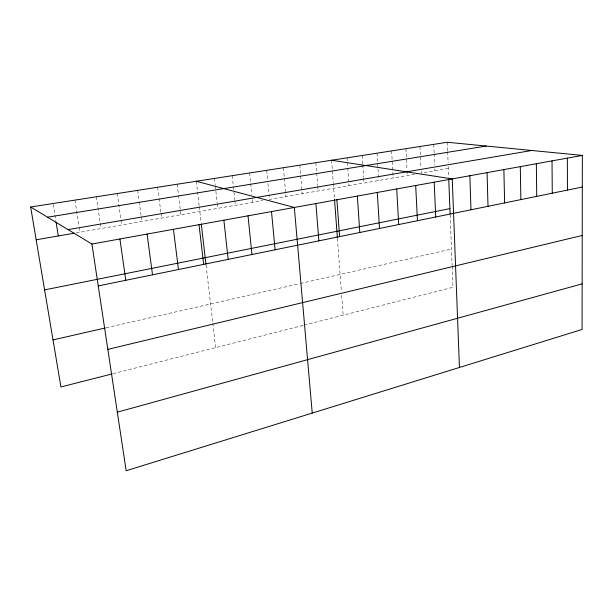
<?xml version="1.0" encoding="UTF-8"?>
<svg xmlns="http://www.w3.org/2000/svg" width="613" height="613" viewBox="0 0 613 613"><rect width="100%" height="100%" fill="white"/><g stroke="black" fill="none" stroke-linecap="round" stroke-linejoin="round"><path stroke-width="0.46" stroke-dasharray="3.06 2.3" d="M113.053 373.7L303.083 325.388M303.987 325.158L452.976 287.282L452.164 266.433M106.133 327.779L299.428 283.696M300.355 283.49L451.482 249.024M76.158 232.871L262.885 200.535M414.74 174.245L269.444 199.401L269.007 194.712M448.318 168.429L421.238 173.119L421.146 171.219M53.216 204.436L55.906 221.124M74.962 200.106L79.046 226.549M79.192 227.492L79.92 232.22M96.356 196.781L101.045 228.557M117.252 193.539L121.688 224.986M137.687 190.359L139.082 200.735M139.212 201.685L141.113 215.83M141.243 216.772L141.879 221.492M157.664 187.256L158.982 197.532M159.096 198.466L160.897 212.466M161.02 213.401L161.617 218.075M177.195 184.222L178.437 194.39M178.552 195.317L180.927 214.726M196.306 181.256L199.156 205.792M199.271 206.734L201.202 223.354M206.045 265.015L212.711 322.285M212.811 323.197L215.653 347.617M214.458 178.437L215.178 184.98M215.286 185.915L217.148 202.742M217.247 203.677L217.768 208.351M232.227 175.67L233.3 185.862M233.4 186.789L234.764 199.746M234.863 200.673L235.346 205.301M249.644 172.966L251.813 194.75M252.288 199.478L252.571 202.321M266.701 170.314L267.582 179.701M267.942 183.456L268.915 193.769M283.413 167.724L285.987 196.535M299.795 165.173L302.201 193.731M315.856 162.683L316.599 172.115M316.676 173.058L317.649 185.318M317.726 186.26L318.101 190.98M331.595 160.238L333.273 182.666M333.342 183.601L334.43 198.221M337.434 238.534L341.395 291.757M341.671 295.382L343.142 315.205M347.035 157.84L347.295 161.541M347.364 162.468L347.686 167.104M347.747 168.023L348.981 185.632M362.183 155.48L362.743 164.031M362.804 164.981L363.609 177.333M363.67 178.283L363.976 183.034M377.041 153.173L378.696 180.483M391.623 150.913L393.14 177.985M405.929 148.683L407.032 169.977M407.078 170.904L407.316 175.525M419.974 146.507L420.962 167.418M433.759 144.362L434.127 152.844M434.165 153.786L434.655 165.096M434.816 168.866L434.901 170.751M447.298 142.262L447.628 150.668M447.659 151.603L448.103 162.82M448.249 166.56L448.67 177.433M450.141 214.964L452.126 265.521"/><path stroke-width="0.92" d="M30.65 206.995L447.298 142.262L582.35 155.411L582.074 329.465L126.171 470.738L91.912 244.035L30.65 206.995L60.925 386.949L112.141 373.93M117.321 412.174L582.143 283.865M107.834 349.379L582.22 235.469M53.009 339.901L105.214 327.993M98.241 285.911L582.296 187.057M44.596 289.888L449.896 208.627M91.912 244.035L582.35 155.411M36.167 239.79L74.28 233.193M68.051 229.607L531.755 150.484M47.53 217.201L486.224 146.047M331.595 160.238L452.248 178.919L459.436 367.463M196.306 181.256L294.324 207.462L312.232 413.085M56.059 222.052L58.296 235.959M119.918 238.978L125.788 280.287M147.074 234.066L152.514 274.823M173.433 229.308L178.467 269.528M201.309 224.266L205.937 264.103M199.018 224.68L203.662 264.379M223.875 220.19L228.151 259.383M248.02 215.83L251.951 254.518M271.498 211.585L275.099 249.79M315.887 203.562L318.883 240.855M336.889 199.769L339.61 236.618M334.499 199.125L337.365 237.629M357.348 196.068L359.808 232.496M377.294 192.467L379.501 228.473M396.734 188.95L398.703 224.55M415.698 185.524L417.438 220.726M434.196 182.184L435.72 216.994M448.747 179.234L450.111 214.06M469.872 175.739L470.983 209.792M487.074 172.628L488.002 206.32M503.878 169.586L504.622 202.926M520.299 166.621L520.866 199.608M536.337 163.725L536.743 196.367M552.022 160.89L552.267 193.195M567.354 158.116L567.446 190.091"/></g></svg>
